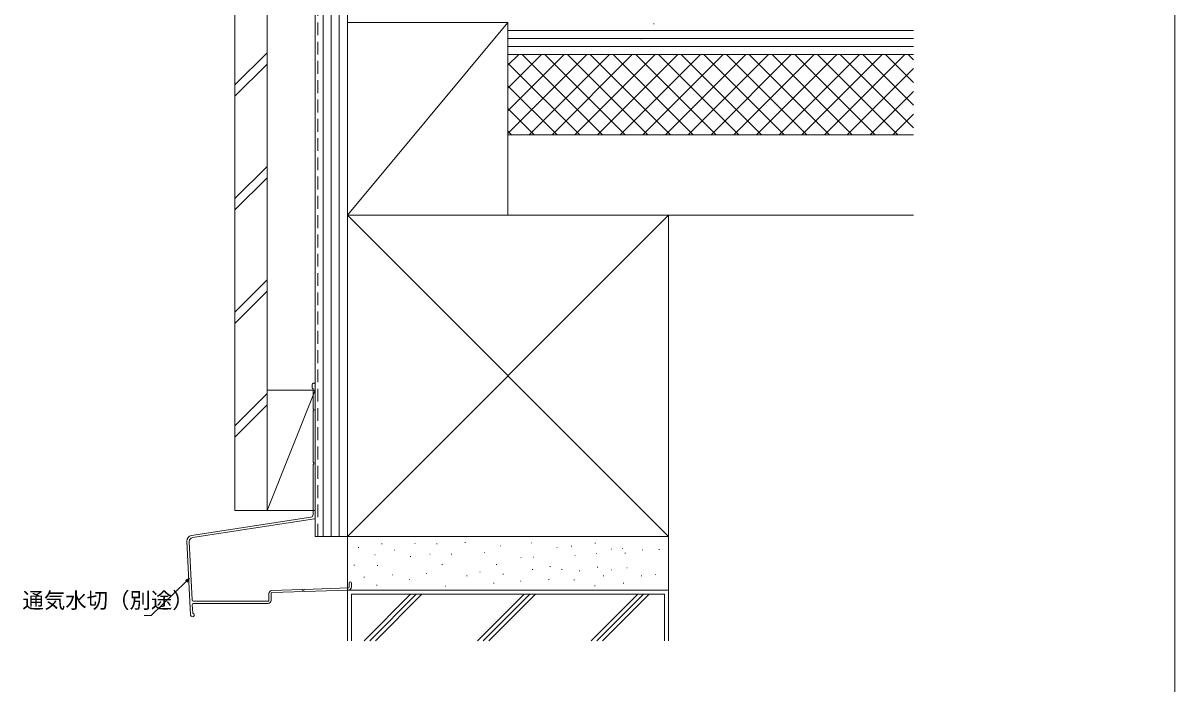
# Model space of a CAD drawing. Units: millimetres, scale not verified. Extents: x -1188 to -198, y -840 to 760.
# Drawn here: x -628.3 to -198, y -164.3 to 82.5 of the extents above; entities that cross this region are included whole.
import ezdxf
from ezdxf.enums import TextEntityAlignment as Align

# ---------------------------------------------------------------- set-up
doc = ezdxf.new("R2010")
doc.units = ezdxf.units.MM
doc.header["$LTSCALE"] = 4
doc.linetypes.add('DASHED1', pattern=[1.8, 1.2, -0.6])
for name, color, linetype, lineweight in [('0-2_YKK_ZWAK', 7, 'Continuous', 9), ('0-5_YSS_K', 3, 'Continuous', 9), ('0-7_YKK_D', 6, 'Continuous', 9)]:
    doc.layers.add(name, color=color, linetype=linetype, lineweight=lineweight)
doc.styles.add('ＭＳ ゴシック', font='')
doc.styles.get('ＭＳ ゴシック').set_extended_font_data('MS Gothic')

msp = doc.modelspace()

# ---------------------------------------------------------------- linework, layer by layer
at = {"layer": '0-2_YKK_ZWAK'}
msp.add_line((-198, 720), (-198, -840), dxfattribs=at)
at = {"layer": '0-5_YSS_K'}
for p, q in [((-519.158, 222.695), (-519.158, -109.305)), ((-516.158, -109.305), (-516.158, 222.695)), ((-513.158, -109.305), (-513.158, 222.695)), ((-510.158, 222.695), (-510.158, -109.305)), ((-507.158, -109.305), (-507.158, 222.695)), ((-549.158, -99.596), (-549.158, 212.695)), ((-537.158, -99.596), (-537.158, 212.695)), ((-507.158, 82.695), (-507.158, 10.695)), ((-447.158, 70.695), (-447.158, 82.695)), ((-447.158, 10.695), (-447.158, 82.695)), ((-392.775, 82.216), (-392.575, 82.216)), ((-295.658, 79.695), (-447.158, 79.695)), ((-295.658, 76.695), (-447.158, 76.695)), ((-295.658, 73.695), (-447.158, 73.695)), ((-397.576, 76.614), (-397.376, 76.614)), ((-537.158, 71.374), (-549.158, 59.374)), ((-447.158, 41.213), (-417.676, 70.695)), ((-447.158, 49.698), (-426.161, 70.695)), ((-447.158, 58.184), (-434.647, 70.695)), ((-447.158, 66.669), (-443.132, 70.695)), ((-447.158, 70.695), (-295.658, 70.695)), ((-447.158, 10.695), (-447.158, 70.695)), ((-411.86, 40.695), (-441.86, 70.695)), ((-439.191, 40.695), (-409.191, 70.695)), ((-403.375, 40.695), (-433.375, 70.695)), ((-430.706, 40.695), (-400.706, 70.695)), ((-394.889, 40.695), (-424.889, 70.695)), ((-422.22, 40.695), (-392.22, 70.695)), ((-386.404, 40.695), (-416.404, 70.695)), ((-413.735, 40.695), (-383.735, 70.695)), ((-377.919, 40.695), (-407.919, 70.695)), ((-405.25, 40.695), (-375.25, 70.695)), ((-369.434, 40.695), (-399.434, 70.695)), ((-396.764, 40.695), (-366.765, 70.695)), ((-360.948, 40.695), (-390.948, 70.695)), ((-388.279, 40.695), (-358.279, 70.695)), ((-352.463, 40.695), (-382.463, 70.695)), ((-379.794, 40.695), (-349.794, 70.695)), ((-343.978, 40.695), (-373.978, 70.695)), ((-371.309, 40.695), (-341.309, 70.695)), ((-335.492, 40.695), (-365.492, 70.695)), ((-362.823, 40.695), (-332.823, 70.695)), ((-327.007, 40.695), (-357.007, 70.695)), ((-354.338, 40.695), (-324.338, 70.695)), ((-318.522, 40.695), (-348.522, 70.695)), ((-345.853, 40.695), (-315.853, 70.695)), ((-310.037, 40.695), (-340.037, 70.695)), ((-337.368, 40.695), (-307.367, 70.695)), ((-301.551, 40.695), (-331.551, 70.695)), ((-328.882, 40.695), (-298.882, 70.695)), ((-295.658, 43.287), (-323.066, 70.695)), ((-295.658, 51.773), (-314.581, 70.695)), ((-295.658, 60.258), (-306.095, 70.695)), ((-295.658, 68.743), (-297.61, 70.695)), ((-537.158, 67.131), (-549.158, 55.131)), ((-420.345, 40.695), (-447.158, 67.508)), ((-320.397, 40.695), (-295.658, 65.434)), ((-428.831, 40.695), (-447.158, 59.023)), ((-311.912, 40.695), (-295.658, 56.949)), ((-437.316, 40.695), (-447.158, 50.537)), ((-303.426, 40.695), (-295.658, 48.463)), ((-445.801, 40.695), (-447.158, 42.052)), ((-447.158, 40.695), (-295.658, 40.695)), ((-537.158, 28.947), (-549.158, 16.947)), ((-537.158, 24.705), (-549.158, 12.705)), ((-507.158, 22.695), (-507.158, -109.305)), ((-507.158, 10.695), (-387.158, -109.305)), ((-507.158, -109.305), (-387.158, 10.695)), ((-507.158, 10.695), (-507.158, -111.493)), ((-387.158, 10.695), (-507.158, 10.695)), ((-507.158, 10.695), (-447.158, 10.695)), ((-447.158, 10.695), (-295.658, 10.695)), ((-387.158, -109.305), (-387.158, 10.695)), ((-537.158, -13.479), (-549.158, -25.479)), ((-537.158, -17.722), (-549.158, -29.722)), ((-537.158, -55.906), (-549.158, -67.905)), ((-519.158, -54.596), (-537.158, -99.596)), ((-537.158, -54.596), (-537.158, -99.596)), ((-519.158, -54.596), (-537.158, -54.596)), ((-520.258, -52.505), (-520.258, -53.755)), ((-519.959, -54.142), (-519.958, -61.497)), ((-519.158, -102.377), (-519.159, -52.505)), ((-519.158, -99.596), (-519.158, -54.596)), ((-537.158, -60.148), (-549.158, -72.148)), ((-519.958, -62.413), (-519.958, -81.497)), ((-519.958, -82.413), (-519.959, -101.112)), ((-520.79, -102.097), (-565.375, -108.952)), ((-564.987, -109.697), (-519.408, -102.672)), ((-537.158, -99.596), (-549.158, -99.596)), ((-537.158, -99.596), (-519.158, -99.596)), ((-567.068, -111.028), (-565.689, -138.637)), ((-566.256, -111.254), (-565.171, -132.98)), ((-507.158, -109.305), (-519.158, -109.305)), ((-507.158, -109.305), (-507.158, -129.305)), ((-387.158, -109.305), (-507.158, -109.305)), ((-507.158, -109.305), (-387.158, -109.305)), ((-463.255, -111.493), (-463.055, -111.493)), ((-438.389, -111.635), (-438.189, -111.635)), ((-414.667, -111.778), (-414.467, -111.778)), ((-387.158, -129.305), (-387.158, -109.305)), ((-503.126, -113.35), (-502.926, -113.35)), ((-496.944, -116.122), (-496.744, -116.122)), ((-494.409, -112.064), (-494.209, -112.064)), ((-489.693, -114.351), (-489.493, -114.351)), ((-481.976, -111.921), (-481.776, -111.921)), ((-476.403, -115.923), (-476.202, -115.923)), ((-473.83, -112.064), (-473.63, -112.064)), ((-468.379, -115.834), (-468.179, -115.834)), ((-455.972, -115.257), (-455.771, -115.257)), ((-449.965, -112.779), (-449.765, -112.779)), ((-428.958, -113.35), (-428.758, -113.35)), ((-423.527, -112.922), (-423.327, -112.922)), ((-414.238, -115.637), (-414.038, -115.637)), ((-408.665, -114.065), (-408.465, -114.065)), ((-404.521, -113.779), (-404.321, -113.779)), ((-403.457, -115.545), (-403.257, -115.545)), ((-396.947, -114.208), (-396.747, -114.208)), ((-390.761, -114.102), (-390.561, -114.102)), ((-504.698, -119.924), (-504.498, -119.924)), ((-495.981, -120.067), (-495.781, -120.067)), ((-483.671, -116.699), (-483.471, -116.699)), ((-471.83, -119.781), (-471.629, -119.781)), ((-451.537, -119.781), (-451.337, -119.781)), ((-442.391, -117.066), (-442.191, -117.066)), ((-437.793, -116.988), (-437.593, -116.988)), ((-422.212, -116.411), (-422.012, -116.411)), ((-500.984, -124.49), (-500.784, -124.49)), ((-490.308, -123.624), (-490.108, -123.624)), ((-477.612, -123.047), (-477.412, -123.047)), ((-462.608, -123.913), (-462.408, -123.913)), ((-457.682, -122.496), (-457.482, -122.496)), ((-449.046, -123.336), (-448.847, -123.336)), ((-438.104, -121.639), (-437.904, -121.639)), ((-431.53, -120.496), (-431.33, -120.496)), ((-427.1, -121.639), (-426.9, -121.639)), ((-420.526, -122.068), (-420.326, -122.068)), ((-413.81, -120.782), (-413.609, -120.782)), ((-411.536, -123.913), (-411.336, -123.913)), ((-408.665, -121.782), (-408.465, -121.782)), ((-402.806, -120.924), (-402.606, -120.924)), ((-397.398, -123.913), (-397.198, -123.913)), ((-392.088, -123.497), (-391.888, -123.497)), ((-524.141, -129.07), (-535.395, -129.446)), ((-523.235, -129.04), (-506.748, -128.491)), ((-506.459, -126.655), (-506.459, -128.191)), ((-505.658, -126.655), (-505.658, -128.191)), ((-496.266, -127.498), (-496.066, -127.498)), ((-483.977, -125.355), (-483.777, -125.355)), ((-470.543, -127.784), (-470.343, -127.784)), ((-452.537, -126.641), (-452.337, -126.641)), ((-442.534, -125.926), (-442.334, -125.926)), ((-432.023, -125.355), (-431.823, -125.355)), ((-422.527, -125.497), (-422.327, -125.497)), ((-414.81, -127.641), (-414.61, -127.641)), ((-404.092, -126.641), (-403.892, -126.641)), ((-536.458, -130.545), (-536.458, -133.155)), ((-535.658, -133.155), (-535.658, -130.545)), ((-535.368, -130.245), (-506.722, -129.29)), ((-507.158, -129.305), (-387.158, -129.305)), ((-505.658, -148.174), (-505.658, -130.805)), ((-500.928, -148.174), (-483.559, -130.805)), ((-498.807, -148.174), (-481.437, -130.805)), ((-496.685, -148.174), (-479.316, -130.805)), ((-441.132, -130.805), (-458.502, -148.174)), ((-456.38, -148.174), (-439.011, -130.805)), ((-436.89, -130.805), (-454.259, -148.174)), ((-416.075, -148.174), (-398.706, -130.805)), ((-413.954, -148.174), (-396.585, -130.805)), ((-411.833, -148.174), (-394.463, -130.805)), ((-387.158, -148.174), (-387.158, -129.305)), ((-565.081, -134.78), (-564.933, -137.747)), ((-536.759, -133.455), (-564.672, -133.455)), ((-564.582, -134.255), (-536.759, -134.255)), ((-565.04, -139.255), (-565.008, -139.255))]:
    msp.add_line(p, q, dxfattribs=at)
at = {"layer": '0-5_YSS_K', "linetype": 'DASHED1'}
msp.add_line((-518.159, -109.305), (-518.158, 221.695), dxfattribs=at)
at = {"layer": '0-5_YSS_K'}
for points in [[(-507.158, 10.695), (-447.158, 82.695), (-507.158, 82.695)], [(-447.158, 70.695), (-295.658, 70.695), (-447.158, 70.695)], [(-387.158, -129.305), (-507.158, -129.305), (-507.158, -148.174)], [(-388.658, -148.174), (-388.658, -130.805), (-505.658, -130.805)]]:
    msp.add_lwpolyline(points, dxfattribs=at)
for centre, radius, start, end in [((-519.708, -52.505), 0.55, 359.99997, 180.00166), ((-520.058, -53.755), 0.2, 179.99693, 255.51967), ((-520.159, -54.142), 0.2, 359.99998, 75.52164), ((-519.759, -61.497), 0.2, 180.00003, 246.42146), ((-519.759, -62.413), 0.2, 113.57854, 179.99997), ((-519.959, -61.955), 0.3, 293.57986, 66.42006), ((-519.759, -81.497), 0.2, 180.00003, 246.42146), ((-519.959, -81.955), 0.3, 293.57986, 66.42006), ((-519.759, -82.413), 0.2, 113.57854, 179.99997), ((-520.958, -101.112), 1, 279.716, 0), ((-519.458, -102.377), 0.3, 279.71625, 0), ((-565.071, -110.928), 2, 98.74001, 182.85962), ((-564.758, -111.179), 1.5, 98.76137, 182.85962), ((-524.145, -129.271), 0.2, 25.49733, 91.91914), ((-523.229, -129.24), 0.2, 91.91914, 158.34097), ((-506.759, -128.191), 0.3, 271.90924, 0), ((-506.759, -128.191), 1.1, 271.90924, 0), ((-506.058, -126.655), 0.4, 90.00009, 180), ((-506.058, -126.655), 0.4, 0, 90.00009), ((-564.672, -132.955), 0.5, 182.85962, 270.00009), ((-536.759, -133.155), 0.3, 269.99998, 359.99998), ((-536.759, -133.155), 1.1, 270, 359.99998), ((-535.358, -130.545), 1.1, 91.90924, 180), ((-535.358, -130.545), 0.3, 91.90924, 180), ((-523.693, -129.056), 0.3, 205.49733, 338.34097), ((-564.582, -134.755), 0.5, 90.00009, 182.85962), ((-565.04, -138.605), 0.65, 182.85962, 270.00009), ((-565.008, -138.605), 0.65, 270.00009, 66.73013), ((-564.633, -137.732), 0.3, 182.85962, 246.73013)]:
    msp.add_arc(centre, radius, start, end, dxfattribs=at)
at = {"layer": '0-7_YKK_D'}
for p, q in [((-567.356, -126.023), (-580.394, -138.796)), ((-567.674, -125.697), (-566.141, -124.833)), ((-566.141, -124.833), (-567.356, -126.023)), ((-566.141, -124.833), (-567.037, -126.348)), ((-580.394, -138.796), (-583.094, -138.796))]:
    msp.add_line(p, q, dxfattribs=at)

# ---------------------------------------------------------------- texts
at = {"layer": '0-7_YKK_D', "color": 4, "style": 'ＭＳ ゴシック'}
msp.add_text('通気水切（別途）', height=5.865, dxfattribs=at).set_placement((-628.534, -137.796), align=Align.BOTTOM_LEFT)

doc.saveas('drawing.dxf')
